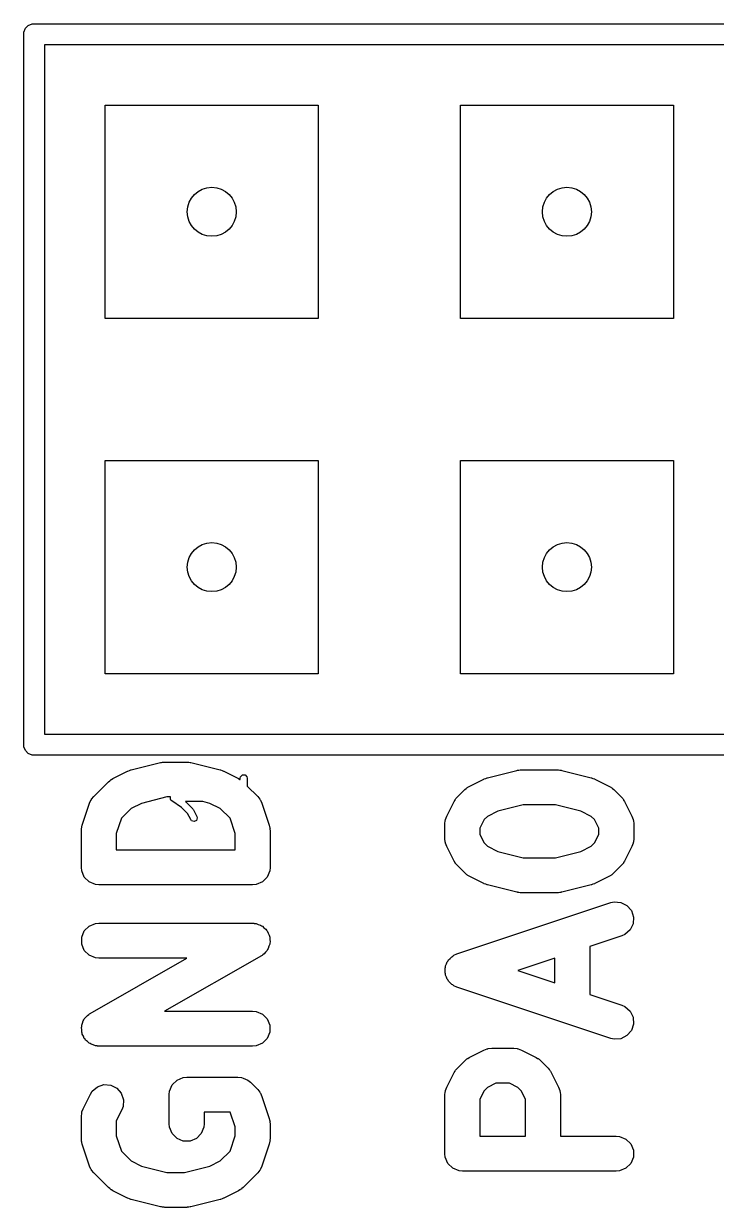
# Model space of a CAD drawing. Header units: inches. Extents: x -2.18 to 1.75, y 0.48 to 2.79.
# Drawn here: x -1.2937 to -1.0987, y 2.4562 to 2.7894 of the extents above; entities that cross this region are included whole.
import ezdxf

# ---------------------------------------------------------------- set-up
doc = ezdxf.new("R2010")
doc.units = ezdxf.units.IN
doc.header["$MEASUREMENT"] = 0
doc.layers.add('BLACK', color=250, linetype='CONTINUOUS')

msp = doc.modelspace()

# ---------------------------------------------------------------- linework, layer by layer
at = {"layer": 'BLACK', "linetype": 'CONTINUOUS'}
for p, q in [((-1.29324, 2.78806), (-1.29243, 2.78887)), ((-1.29243, 2.78887), (-1.29136, 2.78931)), ((-1.29136, 2.78931), (-1.29079, 2.78937)), ((-1.29079, 2.78937), (-0.59079, 2.78937)), ((-1.29374, 2.78642), (-1.29368, 2.78699)), ((-1.29374, 2.58642), (-1.29374, 2.78642)), ((-1.29368, 2.78699), (-1.29324, 2.78806)), ((-1.28783, 2.78346), (-1.28783, 2.58937)), ((-0.59374, 2.78346), (-1.28783, 2.78346)), ((-1.27079, 2.70642), (-1.27079, 2.76642)), ((-1.27079, 2.76642), (-1.21079, 2.76642)), ((-1.21079, 2.76642), (-1.21079, 2.70642)), ((-1.17079, 2.70642), (-1.17079, 2.76642)), ((-1.17079, 2.76642), (-1.11079, 2.76642)), ((-1.11079, 2.76642), (-1.11079, 2.70642)), ((-1.21079, 2.70642), (-1.27079, 2.70642)), ((-1.11079, 2.70642), (-1.17079, 2.70642)), ((-1.27079, 2.60642), (-1.27079, 2.66642)), ((-1.27079, 2.66642), (-1.21079, 2.66642)), ((-1.21079, 2.66642), (-1.21079, 2.60642)), ((-1.17079, 2.60642), (-1.17079, 2.66642)), ((-1.17079, 2.66642), (-1.11079, 2.66642)), ((-1.11079, 2.66642), (-1.11079, 2.60642)), ((-1.21079, 2.60642), (-1.27079, 2.60642)), ((-1.11079, 2.60642), (-1.17079, 2.60642)), ((-1.28783, 2.58937), (-0.59374, 2.58937)), ((-1.29368, 2.58584), (-1.29374, 2.58642)), ((-1.29324, 2.58478), (-1.29368, 2.58584)), ((-1.29243, 2.58396), (-1.29324, 2.58478)), ((-1.29136, 2.58352), (-1.29243, 2.58396)), ((-1.29079, 2.58346), (-1.29136, 2.58352)), ((-0.59079, 2.58346), (-1.29079, 2.58346)), ((-1.2686, 2.57692), (-1.26447, 2.57898)), ((-1.26447, 2.57898), (-1.2644, 2.57901)), ((-1.2644, 2.57901), (-1.26437, 2.57903)), ((-1.26437, 2.57903), (-1.26397, 2.57917)), ((-1.26397, 2.57917), (-1.26357, 2.57932)), ((-1.26357, 2.57932), (-1.26354, 2.57933)), ((-1.26354, 2.57933), (-1.26347, 2.57935)), ((-1.26347, 2.57935), (-1.25522, 2.58141)), ((-1.25522, 2.58141), (-1.25505, 2.58144)), ((-1.25505, 2.58144), (-1.25498, 2.58147)), ((-1.25498, 2.58147), (-1.25462, 2.5815)), ((-1.25462, 2.5815), (-1.25426, 2.58156)), ((-1.25426, 2.58156), (-1.25419, 2.58155)), ((-1.25419, 2.58155), (-1.25402, 2.58156)), ((-1.25402, 2.58156), (-1.24784, 2.58156)), ((-1.24784, 2.58156), (-1.24767, 2.58155)), ((-1.24767, 2.58155), (-1.2476, 2.58156)), ((-1.2476, 2.58156), (-1.24724, 2.5815)), ((-1.24724, 2.5815), (-1.24688, 2.58147)), ((-1.24688, 2.58147), (-1.24681, 2.58144)), ((-1.24681, 2.58144), (-1.24664, 2.58141)), ((-1.24664, 2.58141), (-1.23839, 2.57935)), ((-1.23839, 2.57935), (-1.23832, 2.57933)), ((-1.23832, 2.57933), (-1.23829, 2.57932)), ((-1.23829, 2.57932), (-1.23789, 2.57917)), ((-1.23789, 2.57917), (-1.23749, 2.57903)), ((-1.23749, 2.57903), (-1.23746, 2.57901)), ((-1.23746, 2.57901), (-1.23739, 2.57898)), ((-1.23739, 2.57898), (-1.23326, 2.57692)), ((-1.16317, 2.57715), (-1.15492, 2.57921)), ((-1.15492, 2.57921), (-1.15475, 2.57924)), ((-1.15475, 2.57924), (-1.15468, 2.57926)), ((-1.15468, 2.57926), (-1.15432, 2.5793)), ((-1.15432, 2.5793), (-1.15396, 2.57935)), ((-1.15396, 2.57935), (-1.15389, 2.57934)), ((-1.15389, 2.57934), (-1.15372, 2.57936)), ((-1.15372, 2.57936), (-1.14341, 2.57936)), ((-1.14341, 2.57936), (-1.14324, 2.57934)), ((-1.14324, 2.57934), (-1.14317, 2.57935)), ((-1.14317, 2.57935), (-1.14281, 2.5793)), ((-1.14281, 2.5793), (-1.14245, 2.57926)), ((-1.14245, 2.57926), (-1.14239, 2.57924)), ((-1.14239, 2.57924), (-1.14222, 2.57921)), ((-1.14222, 2.57921), (-1.13397, 2.57715)), ((-1.274, 2.57187), (-1.26988, 2.576)), ((-1.26988, 2.576), (-1.2695, 2.57631)), ((-1.2695, 2.57631), (-1.26941, 2.5764)), ((-1.26941, 2.5764), (-1.26927, 2.5765)), ((-1.26927, 2.5765), (-1.26913, 2.57661)), ((-1.26913, 2.57661), (-1.26901, 2.57666)), ((-1.26901, 2.57666), (-1.2686, 2.57692)), ((-1.23326, 2.57692), (-1.23285, 2.57666)), ((-1.23285, 2.57666), (-1.23277, 2.57662)), ((-1.23277, 2.57704), (-1.23269, 2.57742)), ((-1.23277, 2.57662), (-1.23277, 2.57704)), ((-1.23269, 2.57742), (-1.23216, 2.57795)), ((-1.23216, 2.57795), (-1.23141, 2.57795)), ((-1.23141, 2.57795), (-1.23087, 2.57742)), ((-1.23087, 2.57742), (-1.2308, 2.57704)), ((-1.2308, 2.57704), (-1.2308, 2.57481)), ((-1.1683, 2.57471), (-1.16417, 2.57678)), ((-1.16417, 2.57678), (-1.1641, 2.5768)), ((-1.1641, 2.5768), (-1.16407, 2.57683)), ((-1.16407, 2.57683), (-1.16367, 2.57697)), ((-1.16367, 2.57697), (-1.16327, 2.57712)), ((-1.16327, 2.57712), (-1.16324, 2.57712)), ((-1.16324, 2.57712), (-1.16317, 2.57715)), ((-1.13397, 2.57715), (-1.1339, 2.57712)), ((-1.1339, 2.57712), (-1.13386, 2.57712)), ((-1.13386, 2.57712), (-1.13346, 2.57697)), ((-1.13346, 2.57697), (-1.13306, 2.57683)), ((-1.13306, 2.57683), (-1.13303, 2.5768)), ((-1.13303, 2.5768), (-1.13296, 2.57678)), ((-1.13296, 2.57678), (-1.12884, 2.57471)), ((-1.27461, 2.57113), (-1.274, 2.57187)), ((-1.2308, 2.57481), (-1.22786, 2.57187)), ((-1.22786, 2.57187), (-1.22725, 2.57113)), ((-1.17164, 2.57173), (-1.16958, 2.57379)), ((-1.16958, 2.57379), (-1.1692, 2.5741)), ((-1.1692, 2.5741), (-1.16911, 2.5742)), ((-1.16911, 2.5742), (-1.16897, 2.57429)), ((-1.16897, 2.57429), (-1.16883, 2.5744)), ((-1.16883, 2.5744), (-1.16871, 2.57445)), ((-1.16871, 2.57445), (-1.1683, 2.57471)), ((-1.12884, 2.57471), (-1.12842, 2.57445)), ((-1.12842, 2.57445), (-1.1283, 2.5744)), ((-1.1283, 2.5744), (-1.12817, 2.57429)), ((-1.12817, 2.57429), (-1.12802, 2.5742)), ((-1.12802, 2.5742), (-1.12794, 2.5741)), ((-1.12794, 2.5741), (-1.12756, 2.57379)), ((-1.12756, 2.57379), (-1.1255, 2.57173)), ((-1.27725, 2.56376), (-1.27519, 2.56995)), ((-1.27519, 2.56995), (-1.2748, 2.57083)), ((-1.2748, 2.57083), (-1.27468, 2.57096)), ((-1.27468, 2.57096), (-1.27461, 2.57113)), ((-1.26055, 2.56993), (-1.26348, 2.56847)), ((-1.25342, 2.57172), (-1.26055, 2.56993)), ((-1.25238, 2.57172), (-1.25342, 2.57172)), ((-1.25243, 2.57161), (-1.25238, 2.57169)), ((-1.25238, 2.57133), (-1.25243, 2.57161)), ((-1.25238, 2.57169), (-1.25238, 2.57172)), ((-1.25238, 2.57104), (-1.25238, 2.57133)), ((-1.25231, 2.57097), (-1.25238, 2.57104)), ((-1.25229, 2.57087), (-1.25231, 2.57097)), ((-1.25201, 2.5706), (-1.25229, 2.57087)), ((-1.24928, 2.56878), (-1.25201, 2.5706)), ((-1.24759, 2.56708), (-1.24928, 2.56878)), ((-1.2433, 2.57043), (-1.24822, 2.57043)), ((-1.24822, 2.57043), (-1.24811, 2.57036)), ((-1.24811, 2.57036), (-1.24804, 2.57029)), ((-1.24804, 2.57029), (-1.24796, 2.57024)), ((-1.24796, 2.57024), (-1.24609, 2.56836)), ((-1.24131, 2.56993), (-1.2433, 2.57043)), ((-1.23838, 2.56847), (-1.24131, 2.56993)), ((-1.22725, 2.57113), (-1.22718, 2.57096)), ((-1.22718, 2.57096), (-1.22706, 2.57083)), ((-1.22706, 2.57083), (-1.22667, 2.56995)), ((-1.22667, 2.56995), (-1.22461, 2.56376)), ((-1.17462, 2.56633), (-1.17256, 2.57045)), ((-1.17256, 2.57045), (-1.1723, 2.57087)), ((-1.1723, 2.57087), (-1.17225, 2.57098)), ((-1.17225, 2.57098), (-1.17214, 2.57112)), ((-1.17214, 2.57112), (-1.17205, 2.57127)), ((-1.17205, 2.57127), (-1.17195, 2.57135)), ((-1.17195, 2.57135), (-1.17164, 2.57173)), ((-1.15312, 2.56952), (-1.16025, 2.56773)), ((-1.14402, 2.56952), (-1.15312, 2.56952)), ((-1.13688, 2.56773), (-1.14402, 2.56952)), ((-1.1255, 2.57173), (-1.12519, 2.57135)), ((-1.12519, 2.57135), (-1.12509, 2.57127)), ((-1.12509, 2.57127), (-1.125, 2.57112)), ((-1.125, 2.57112), (-1.12488, 2.57098)), ((-1.12488, 2.57098), (-1.12483, 2.57087)), ((-1.12483, 2.57087), (-1.12457, 2.57045)), ((-1.12457, 2.57045), (-1.12251, 2.56633)), ((-1.26622, 2.56573), (-1.26766, 2.56141)), ((-1.26348, 2.56847), (-1.26622, 2.56573)), ((-1.24672, 2.56535), (-1.24759, 2.56708)), ((-1.24649, 2.56505), (-1.24672, 2.56535)), ((-1.24609, 2.56836), (-1.246, 2.56823)), ((-1.246, 2.56823), (-1.2459, 2.56811)), ((-1.2459, 2.56811), (-1.24496, 2.56623)), ((-1.24486, 2.56586), (-1.2451, 2.56515)), ((-1.24496, 2.56623), (-1.24486, 2.56586)), ((-1.23564, 2.56573), (-1.23838, 2.56847)), ((-1.2342, 2.56141), (-1.23564, 2.56573)), ((-1.17505, 2.56509), (-1.17498, 2.56525)), ((-1.17498, 2.56525), (-1.17497, 2.56543)), ((-1.17497, 2.56543), (-1.17462, 2.56633)), ((-1.16411, 2.56534), (-1.1653, 2.56296)), ((-1.16318, 2.56627), (-1.16411, 2.56534)), ((-1.16025, 2.56773), (-1.16318, 2.56627)), ((-1.13395, 2.56627), (-1.13688, 2.56773)), ((-1.13302, 2.56534), (-1.13395, 2.56627)), ((-1.13184, 2.56296), (-1.13302, 2.56534)), ((-1.12251, 2.56633), (-1.12217, 2.56543)), ((-1.12217, 2.56543), (-1.12216, 2.56525)), ((-1.12216, 2.56525), (-1.12209, 2.56509)), ((-1.2775, 2.5622), (-1.27746, 2.56269)), ((-1.2775, 2.55189), (-1.2775, 2.5622)), ((-1.27747, 2.56282), (-1.27743, 2.56299)), ((-1.27746, 2.56269), (-1.27747, 2.56282)), ((-1.27743, 2.56299), (-1.27741, 2.56316)), ((-1.27741, 2.56316), (-1.27736, 2.56329)), ((-1.27736, 2.56329), (-1.27725, 2.56376)), ((-1.24577, 2.56481), (-1.24649, 2.56505)), ((-1.2451, 2.56515), (-1.24577, 2.56481)), ((-1.22461, 2.56376), (-1.2245, 2.56328)), ((-1.2245, 2.56328), (-1.22445, 2.56316)), ((-1.22445, 2.56316), (-1.22443, 2.56299)), ((-1.22443, 2.56299), (-1.22439, 2.56282)), ((-1.22439, 2.56282), (-1.2244, 2.56269)), ((-1.2244, 2.56269), (-1.22436, 2.5622)), ((-1.22436, 2.5622), (-1.22436, 2.55189)), ((-1.17514, 2.56413), (-1.17505, 2.56509)), ((-1.17514, 2.56), (-1.17514, 2.56413)), ((-1.1653, 2.56296), (-1.1653, 2.56116)), ((-1.13184, 2.56116), (-1.13184, 2.56296)), ((-1.12209, 2.56509), (-1.12199, 2.56413)), ((-1.12199, 2.56413), (-1.12199, 2.56)), ((-1.26766, 2.56141), (-1.26766, 2.55681)), ((-1.2342, 2.55681), (-1.2342, 2.56141)), ((-1.17505, 2.55904), (-1.17514, 2.56)), ((-1.17498, 2.55888), (-1.17505, 2.55904)), ((-1.17497, 2.5587), (-1.17498, 2.55888)), ((-1.17462, 2.5578), (-1.17497, 2.5587)), ((-1.1653, 2.56116), (-1.16411, 2.55879)), ((-1.16411, 2.55879), (-1.16318, 2.55786)), ((-1.13395, 2.55786), (-1.13302, 2.55879)), ((-1.13302, 2.55879), (-1.13184, 2.56116)), ((-1.12217, 2.5587), (-1.12251, 2.5578)), ((-1.12216, 2.55888), (-1.12217, 2.5587)), ((-1.12209, 2.55904), (-1.12216, 2.55888)), ((-1.12199, 2.56), (-1.12209, 2.55904)), ((-1.26766, 2.55681), (-1.2342, 2.55681)), ((-1.17256, 2.55368), (-1.17462, 2.5578)), ((-1.16318, 2.55786), (-1.16025, 2.5564)), ((-1.16025, 2.5564), (-1.15312, 2.55461)), ((-1.14402, 2.55461), (-1.13688, 2.5564)), ((-1.13688, 2.5564), (-1.13395, 2.55786)), ((-1.12251, 2.5578), (-1.12457, 2.55368)), ((-1.27741, 2.55093), (-1.2775, 2.55189)), ((-1.22436, 2.55189), (-1.22445, 2.55093)), ((-1.1723, 2.55326), (-1.17256, 2.55368)), ((-1.17225, 2.55314), (-1.1723, 2.55326)), ((-1.17214, 2.55301), (-1.17225, 2.55314)), ((-1.17205, 2.55286), (-1.17214, 2.55301)), ((-1.17195, 2.55277), (-1.17205, 2.55286)), ((-1.17164, 2.5524), (-1.17195, 2.55277)), ((-1.16958, 2.55034), (-1.17164, 2.5524)), ((-1.15312, 2.55461), (-1.14402, 2.55461)), ((-1.1255, 2.5524), (-1.12756, 2.55034)), ((-1.12519, 2.55277), (-1.1255, 2.5524)), ((-1.12509, 2.55286), (-1.12519, 2.55277)), ((-1.125, 2.55301), (-1.12509, 2.55286)), ((-1.12488, 2.55314), (-1.125, 2.55301)), ((-1.12483, 2.55326), (-1.12488, 2.55314)), ((-1.12457, 2.55368), (-1.12483, 2.55326)), ((-1.27668, 2.54916), (-1.27741, 2.55093)), ((-1.27532, 2.5478), (-1.27668, 2.54916)), ((-1.22518, 2.54916), (-1.22654, 2.5478)), ((-1.22445, 2.55093), (-1.22518, 2.54916)), ((-1.1692, 2.55003), (-1.16958, 2.55034)), ((-1.16911, 2.54993), (-1.1692, 2.55003)), ((-1.16897, 2.54983), (-1.16911, 2.54993)), ((-1.16883, 2.54972), (-1.16897, 2.54983)), ((-1.16871, 2.54967), (-1.16883, 2.54972)), ((-1.1683, 2.54941), (-1.16871, 2.54967)), ((-1.16417, 2.54735), (-1.1683, 2.54941)), ((-1.12884, 2.54941), (-1.13296, 2.54735)), ((-1.12842, 2.54967), (-1.12884, 2.54941)), ((-1.1283, 2.54972), (-1.12842, 2.54967)), ((-1.12817, 2.54983), (-1.1283, 2.54972)), ((-1.12802, 2.54993), (-1.12817, 2.54983)), ((-1.12794, 2.55003), (-1.12802, 2.54993)), ((-1.12756, 2.55034), (-1.12794, 2.55003)), ((-1.27354, 2.54707), (-1.27532, 2.5478)), ((-1.27258, 2.54697), (-1.27354, 2.54707)), ((-1.22928, 2.54697), (-1.27258, 2.54697)), ((-1.22832, 2.54707), (-1.22928, 2.54697)), ((-1.22654, 2.5478), (-1.22832, 2.54707)), ((-1.1641, 2.54732), (-1.16417, 2.54735)), ((-1.16407, 2.5473), (-1.1641, 2.54732)), ((-1.16367, 2.54716), (-1.16407, 2.5473)), ((-1.16327, 2.54701), (-1.16367, 2.54716)), ((-1.16324, 2.547), (-1.16327, 2.54701)), ((-1.16317, 2.54698), (-1.16324, 2.547)), ((-1.15492, 2.54492), (-1.16317, 2.54698)), ((-1.13397, 2.54698), (-1.14222, 2.54492)), ((-1.1339, 2.547), (-1.13397, 2.54698)), ((-1.13386, 2.54701), (-1.1339, 2.547)), ((-1.13346, 2.54716), (-1.13386, 2.54701)), ((-1.13306, 2.5473), (-1.13346, 2.54716)), ((-1.13303, 2.54732), (-1.13306, 2.5473)), ((-1.13296, 2.54735), (-1.13303, 2.54732)), ((-1.17178, 2.52755), (-1.12847, 2.54199)), ((-1.15475, 2.54489), (-1.15492, 2.54492)), ((-1.15468, 2.54486), (-1.15475, 2.54489)), ((-1.15432, 2.54483), (-1.15468, 2.54486)), ((-1.15396, 2.54478), (-1.15432, 2.54483)), ((-1.15389, 2.54479), (-1.15396, 2.54478)), ((-1.15372, 2.54477), (-1.15389, 2.54479)), ((-1.14341, 2.54477), (-1.15372, 2.54477)), ((-1.14324, 2.54479), (-1.14341, 2.54477)), ((-1.14317, 2.54478), (-1.14324, 2.54479)), ((-1.14281, 2.54483), (-1.14317, 2.54478)), ((-1.14245, 2.54486), (-1.14281, 2.54483)), ((-1.14239, 2.54489), (-1.14245, 2.54486)), ((-1.14222, 2.54492), (-1.14239, 2.54489)), ((-1.12847, 2.54199), (-1.12753, 2.5422)), ((-1.12753, 2.5422), (-1.12561, 2.54206)), ((-1.12561, 2.54206), (-1.1239, 2.54121)), ((-1.1239, 2.54121), (-1.12264, 2.53975)), ((-1.12264, 2.53975), (-1.12203, 2.53793)), ((-1.27668, 2.53401), (-1.27532, 2.53536)), ((-1.27532, 2.53536), (-1.27354, 2.5361)), ((-1.27354, 2.5361), (-1.27258, 2.53619)), ((-1.27258, 2.53619), (-1.22928, 2.53619)), ((-1.22928, 2.53619), (-1.22903, 2.53617)), ((-1.22903, 2.53617), (-1.22893, 2.53618)), ((-1.22893, 2.53618), (-1.22881, 2.53615)), ((-1.22881, 2.53615), (-1.22832, 2.5361)), ((-1.22832, 2.5361), (-1.22771, 2.53585)), ((-1.22771, 2.53585), (-1.22708, 2.53568)), ((-1.22708, 2.53568), (-1.22683, 2.53548)), ((-1.22683, 2.53548), (-1.22654, 2.53536)), ((-1.22654, 2.53536), (-1.22608, 2.5349)), ((-1.12217, 2.53602), (-1.12303, 2.5343)), ((-1.12203, 2.53793), (-1.12217, 2.53602)), ((-1.27741, 2.53223), (-1.27668, 2.53401)), ((-1.27741, 2.53031), (-1.27741, 2.53223)), ((-1.22608, 2.5349), (-1.22556, 2.5345)), ((-1.22556, 2.5345), (-1.22541, 2.53423)), ((-1.22541, 2.53423), (-1.22518, 2.53401)), ((-1.22518, 2.53401), (-1.22493, 2.5334)), ((-1.22493, 2.5334), (-1.22461, 2.53283)), ((-1.22461, 2.53283), (-1.22457, 2.53252)), ((-1.22457, 2.53252), (-1.22445, 2.53223)), ((-1.22445, 2.53223), (-1.22445, 2.53158)), ((-1.12536, 2.53265), (-1.13437, 2.52965)), ((-1.12448, 2.53304), (-1.12536, 2.53265)), ((-1.12303, 2.5343), (-1.12448, 2.53304)), ((-1.27668, 2.52854), (-1.27741, 2.53031)), ((-1.27532, 2.52718), (-1.27668, 2.52854)), ((-1.22518, 2.52854), (-1.22565, 2.52807)), ((-1.22506, 2.52883), (-1.22518, 2.52854)), ((-1.22487, 2.52907), (-1.22506, 2.52883)), ((-1.2247, 2.52971), (-1.22487, 2.52907)), ((-1.22445, 2.53031), (-1.2247, 2.52971)), ((-1.22445, 2.53158), (-1.22437, 2.53093)), ((-1.22437, 2.53093), (-1.22445, 2.53062)), ((-1.22445, 2.53062), (-1.22445, 2.53031)), ((-1.13437, 2.52965), (-1.13437, 2.51612)), ((-1.27354, 2.52644), (-1.27532, 2.52718)), ((-1.27503, 2.5108), (-1.24781, 2.52635)), ((-1.27258, 2.52635), (-1.27354, 2.52644)), ((-1.24781, 2.52635), (-1.27258, 2.52635)), ((-1.22683, 2.527), (-1.25405, 2.51145)), ((-1.22663, 2.52714), (-1.22683, 2.527)), ((-1.22654, 2.52718), (-1.22663, 2.52714)), ((-1.22645, 2.52727), (-1.22654, 2.52718)), ((-1.22605, 2.52756), (-1.22645, 2.52727)), ((-1.22565, 2.52807), (-1.22605, 2.52756)), ((-1.17469, 2.52473), (-1.1745, 2.52532)), ((-1.1745, 2.52532), (-1.17427, 2.52558)), ((-1.17427, 2.52558), (-1.17411, 2.5259)), ((-1.17411, 2.5259), (-1.17364, 2.5263)), ((-1.17364, 2.5263), (-1.17324, 2.52677)), ((-1.17324, 2.52677), (-1.17292, 2.52693)), ((-1.17292, 2.52693), (-1.17266, 2.52716)), ((-1.17266, 2.52716), (-1.17178, 2.52755)), ((-1.14421, 2.52636), (-1.15466, 2.52288)), ((-1.14421, 2.5194), (-1.14421, 2.52636)), ((-1.1751, 2.5235), (-1.17499, 2.52383)), ((-1.17506, 2.52288), (-1.1751, 2.5235)), ((-1.1751, 2.52227), (-1.17506, 2.52288)), ((-1.17499, 2.52193), (-1.1751, 2.52227)), ((-1.17499, 2.52383), (-1.17497, 2.52418)), ((-1.17497, 2.52158), (-1.17499, 2.52193)), ((-1.17497, 2.52418), (-1.17469, 2.52473)), ((-1.15466, 2.52288), (-1.14421, 2.5194)), ((-1.17469, 2.52103), (-1.17497, 2.52158)), ((-1.1745, 2.52044), (-1.17469, 2.52103)), ((-1.17427, 2.52018), (-1.1745, 2.52044)), ((-1.17411, 2.51986), (-1.17427, 2.52018)), ((-1.17364, 2.51946), (-1.17411, 2.51986)), ((-1.17324, 2.51899), (-1.17364, 2.51946)), ((-1.17292, 2.51884), (-1.17324, 2.51899)), ((-1.17266, 2.51861), (-1.17292, 2.51884)), ((-1.17178, 2.51821), (-1.17266, 2.51861)), ((-1.12847, 2.50378), (-1.17178, 2.51821)), ((-1.13437, 2.51612), (-1.12536, 2.51311)), ((-1.12536, 2.51311), (-1.12448, 2.51272)), ((-1.12448, 2.51272), (-1.12303, 2.51146)), ((-1.27716, 2.50809), (-1.27699, 2.50872)), ((-1.27699, 2.50872), (-1.2768, 2.50897)), ((-1.2768, 2.50897), (-1.27668, 2.50926)), ((-1.27668, 2.50926), (-1.27621, 2.50972)), ((-1.27621, 2.50972), (-1.27581, 2.51024)), ((-1.27581, 2.51024), (-1.27541, 2.51052)), ((-1.27541, 2.51052), (-1.27532, 2.51062)), ((-1.27532, 2.51062), (-1.27523, 2.51065)), ((-1.27523, 2.51065), (-1.27503, 2.5108)), ((-1.25405, 2.51145), (-1.22928, 2.51145)), ((-1.22928, 2.51145), (-1.22832, 2.51135)), ((-1.22832, 2.51135), (-1.22654, 2.51062)), ((-1.22654, 2.51062), (-1.22518, 2.50926)), ((-1.22518, 2.50926), (-1.22445, 2.50748)), ((-1.12303, 2.51146), (-1.12217, 2.50975)), ((-1.12217, 2.50975), (-1.12203, 2.50783)), ((-1.27749, 2.50687), (-1.27741, 2.50717)), ((-1.27741, 2.50622), (-1.27749, 2.50687)), ((-1.27741, 2.50748), (-1.27716, 2.50809)), ((-1.27741, 2.50717), (-1.27741, 2.50748)), ((-1.27741, 2.50556), (-1.27741, 2.50622)), ((-1.27729, 2.50527), (-1.27741, 2.50556)), ((-1.27725, 2.50496), (-1.27729, 2.50527)), ((-1.22445, 2.50556), (-1.22518, 2.50379)), ((-1.22445, 2.50748), (-1.22445, 2.50556)), ((-1.12264, 2.50601), (-1.1239, 2.50456)), ((-1.12203, 2.50783), (-1.12264, 2.50601)), ((-1.27693, 2.50439), (-1.27725, 2.50496)), ((-1.27668, 2.50379), (-1.27693, 2.50439)), ((-1.27645, 2.50357), (-1.27668, 2.50379)), ((-1.2763, 2.5033), (-1.27645, 2.50357)), ((-1.27578, 2.5029), (-1.2763, 2.5033)), ((-1.27532, 2.50243), (-1.27578, 2.5029)), ((-1.27503, 2.50231), (-1.27532, 2.50243)), ((-1.27478, 2.50212), (-1.27503, 2.50231)), ((-1.27415, 2.50195), (-1.27478, 2.50212)), ((-1.27354, 2.5017), (-1.27415, 2.50195)), ((-1.22654, 2.50243), (-1.22832, 2.5017)), ((-1.22518, 2.50379), (-1.22654, 2.50243)), ((-1.12753, 2.50356), (-1.12847, 2.50378)), ((-1.12561, 2.5037), (-1.12753, 2.50356)), ((-1.1239, 2.50456), (-1.12561, 2.5037)), ((-1.27305, 2.50165), (-1.27354, 2.5017)), ((-1.27293, 2.50161), (-1.27305, 2.50165)), ((-1.27283, 2.50163), (-1.27293, 2.50161)), ((-1.27258, 2.5016), (-1.27283, 2.50163)), ((-1.22928, 2.5016), (-1.27258, 2.5016)), ((-1.22832, 2.5017), (-1.22928, 2.5016)), ((-1.1683, 2.49841), (-1.16417, 2.50047)), ((-1.16417, 2.50047), (-1.16327, 2.50082)), ((-1.16327, 2.50082), (-1.1631, 2.50083)), ((-1.1631, 2.50083), (-1.16293, 2.5009)), ((-1.16293, 2.5009), (-1.16197, 2.50099)), ((-1.16197, 2.50099), (-1.15579, 2.50099)), ((-1.15579, 2.50099), (-1.15483, 2.5009)), ((-1.15483, 2.5009), (-1.15466, 2.50083)), ((-1.15466, 2.50083), (-1.15449, 2.50082)), ((-1.15449, 2.50082), (-1.15358, 2.50047)), ((-1.15358, 2.50047), (-1.14946, 2.49841)), ((-1.17195, 2.49505), (-1.17164, 2.49543)), ((-1.17164, 2.49543), (-1.16958, 2.49749)), ((-1.16958, 2.49749), (-1.1692, 2.4978)), ((-1.1692, 2.4978), (-1.16911, 2.4979)), ((-1.16911, 2.4979), (-1.16897, 2.49799)), ((-1.16897, 2.49799), (-1.16883, 2.4981)), ((-1.16883, 2.4981), (-1.16871, 2.49815)), ((-1.16871, 2.49815), (-1.1683, 2.49841)), ((-1.14946, 2.49841), (-1.14905, 2.49815)), ((-1.14905, 2.49815), (-1.14893, 2.4981)), ((-1.14893, 2.4981), (-1.14879, 2.49799)), ((-1.14879, 2.49799), (-1.14864, 2.4979)), ((-1.14864, 2.4979), (-1.14856, 2.4978)), ((-1.14856, 2.4978), (-1.14818, 2.49749)), ((-1.14818, 2.49749), (-1.14612, 2.49543)), ((-1.14612, 2.49543), (-1.14581, 2.49505)), ((-1.25193, 2.4907), (-1.25057, 2.49206)), ((-1.25057, 2.49206), (-1.2488, 2.49279)), ((-1.2488, 2.49279), (-1.24784, 2.49289)), ((-1.24784, 2.49289), (-1.2334, 2.49289)), ((-1.2334, 2.49289), (-1.23244, 2.49279)), ((-1.23244, 2.49279), (-1.23244, 2.49279)), ((-1.23244, 2.49279), (-1.23192, 2.49258)), ((-1.23192, 2.49258), (-1.23067, 2.49206)), ((-1.23067, 2.49206), (-1.23067, 2.49206)), ((-1.23067, 2.49206), (-1.22992, 2.49144)), ((-1.17462, 2.49002), (-1.17256, 2.49415)), ((-1.17256, 2.49415), (-1.1723, 2.49456)), ((-1.1723, 2.49456), (-1.17225, 2.49468)), ((-1.17225, 2.49468), (-1.17214, 2.49482)), ((-1.17214, 2.49482), (-1.17205, 2.49497)), ((-1.17205, 2.49497), (-1.17195, 2.49505)), ((-1.14581, 2.49505), (-1.14571, 2.49497)), ((-1.14571, 2.49497), (-1.14562, 2.49482)), ((-1.14562, 2.49482), (-1.14551, 2.49468)), ((-1.14551, 2.49468), (-1.14546, 2.49456)), ((-1.14546, 2.49456), (-1.1452, 2.49415)), ((-1.1452, 2.49415), (-1.14313, 2.49002)), ((-1.27492, 2.4881), (-1.27441, 2.48892)), ((-1.27441, 2.48892), (-1.27296, 2.49018)), ((-1.27296, 2.49018), (-1.27114, 2.49078)), ((-1.27114, 2.49078), (-1.26922, 2.49065)), ((-1.26922, 2.49065), (-1.2675, 2.48979)), ((-1.2675, 2.48979), (-1.26625, 2.48834)), ((-1.25276, 2.48796), (-1.25266, 2.48892)), ((-1.25266, 2.48892), (-1.25193, 2.4907)), ((-1.22992, 2.49144), (-1.22786, 2.48938)), ((-1.22786, 2.48938), (-1.22725, 2.48864)), ((-1.22725, 2.48864), (-1.22718, 2.48847)), ((-1.17514, 2.48782), (-1.17505, 2.48878)), ((-1.17505, 2.48878), (-1.17498, 2.48895)), ((-1.17498, 2.48895), (-1.17497, 2.48912)), ((-1.17497, 2.48912), (-1.17462, 2.49002)), ((-1.16411, 2.48903), (-1.1653, 2.48666)), ((-1.16318, 2.48997), (-1.16411, 2.48903)), ((-1.16081, 2.49115), (-1.16318, 2.48997)), ((-1.15695, 2.49115), (-1.16081, 2.49115)), ((-1.15458, 2.48997), (-1.15695, 2.49115)), ((-1.15364, 2.48903), (-1.15458, 2.48997)), ((-1.15246, 2.48666), (-1.15364, 2.48903)), ((-1.14313, 2.49002), (-1.14279, 2.48912)), ((-1.14279, 2.48912), (-1.14278, 2.48895)), ((-1.14278, 2.48895), (-1.14271, 2.48878)), ((-1.14271, 2.48878), (-1.14262, 2.48782)), ((-1.27699, 2.48398), (-1.27492, 2.4881)), ((-1.26625, 2.48834), (-1.26564, 2.48652)), ((-1.26564, 2.48652), (-1.26577, 2.4846)), ((-1.25276, 2.47972), (-1.25276, 2.48796)), ((-1.22718, 2.48847), (-1.22706, 2.48834)), ((-1.22706, 2.48834), (-1.22667, 2.48746)), ((-1.22667, 2.48746), (-1.22461, 2.48127)), ((-1.17514, 2.47133), (-1.17514, 2.48782)), ((-1.1653, 2.48666), (-1.1653, 2.47625)), ((-1.15246, 2.47625), (-1.15246, 2.48666)), ((-1.14262, 2.48782), (-1.14262, 2.47625)), ((-1.2775, 2.48178), (-1.27741, 2.48274)), ((-1.27741, 2.48274), (-1.27734, 2.4829)), ((-1.27734, 2.4829), (-1.27733, 2.48308)), ((-1.27733, 2.48308), (-1.27699, 2.48398)), ((-1.26612, 2.4837), (-1.26766, 2.48062)), ((-1.26577, 2.4846), (-1.26612, 2.4837)), ((-1.23557, 2.48304), (-1.24292, 2.48304)), ((-1.24292, 2.48304), (-1.24292, 2.47972)), ((-1.2342, 2.47892), (-1.23557, 2.48304)), ((-1.2775, 2.47559), (-1.2775, 2.48178)), ((-1.26766, 2.48062), (-1.26766, 2.47639)), ((-1.25266, 2.47876), (-1.25276, 2.47972)), ((-1.25193, 2.47698), (-1.25266, 2.47876)), ((-1.24301, 2.47876), (-1.24374, 2.47698)), ((-1.24292, 2.47972), (-1.24301, 2.47876)), ((-1.2342, 2.47639), (-1.2342, 2.47892)), ((-1.22461, 2.48127), (-1.2245, 2.4808)), ((-1.2245, 2.4808), (-1.22445, 2.48068)), ((-1.22445, 2.48068), (-1.22443, 2.4805)), ((-1.22443, 2.4805), (-1.22439, 2.48033)), ((-1.22439, 2.48033), (-1.2244, 2.4802)), ((-1.2244, 2.4802), (-1.22436, 2.47972)), ((-1.22436, 2.47972), (-1.22436, 2.47559)), ((-1.27746, 2.4751), (-1.2775, 2.47559)), ((-1.26766, 2.47639), (-1.26622, 2.47206)), ((-1.25057, 2.47562), (-1.25193, 2.47698)), ((-1.2488, 2.47489), (-1.25057, 2.47562)), ((-1.2451, 2.47562), (-1.24688, 2.47489)), ((-1.24374, 2.47698), (-1.2451, 2.47562)), ((-1.23564, 2.47206), (-1.2342, 2.47639)), ((-1.22436, 2.47559), (-1.2244, 2.4751)), ((-1.1653, 2.47625), (-1.15246, 2.47625)), ((-1.14262, 2.47625), (-1.12691, 2.47625)), ((-1.12691, 2.47625), (-1.12595, 2.47615)), ((-1.12595, 2.47615), (-1.12418, 2.47542)), ((-1.12418, 2.47542), (-1.12282, 2.47406)), ((-1.27747, 2.47498), (-1.27746, 2.4751)), ((-1.27743, 2.4748), (-1.27747, 2.47498)), ((-1.27741, 2.47463), (-1.27743, 2.4748)), ((-1.27736, 2.47451), (-1.27741, 2.47463)), ((-1.27725, 2.47403), (-1.27736, 2.47451)), ((-1.27519, 2.46785), (-1.27725, 2.47403)), ((-1.26622, 2.47206), (-1.26348, 2.46932)), ((-1.24688, 2.47489), (-1.2488, 2.47489)), ((-1.23838, 2.46932), (-1.23564, 2.47206)), ((-1.22461, 2.47403), (-1.22667, 2.46785)), ((-1.2245, 2.47451), (-1.22461, 2.47403)), ((-1.22445, 2.47463), (-1.2245, 2.47451)), ((-1.22443, 2.4748), (-1.22445, 2.47463)), ((-1.22439, 2.47498), (-1.22443, 2.4748)), ((-1.2244, 2.4751), (-1.22439, 2.47498)), ((-1.12282, 2.47406), (-1.12209, 2.47229)), ((-1.12209, 2.47229), (-1.12209, 2.47037)), ((-1.26348, 2.46932), (-1.26055, 2.46786)), ((-1.24131, 2.46786), (-1.23838, 2.46932)), ((-1.17505, 2.47037), (-1.17514, 2.47133)), ((-1.17431, 2.46859), (-1.17505, 2.47037)), ((-1.17296, 2.46723), (-1.17431, 2.46859)), ((-1.12282, 2.46859), (-1.12418, 2.46723)), ((-1.12209, 2.47037), (-1.12282, 2.46859)), ((-1.2748, 2.46697), (-1.27519, 2.46785)), ((-1.27468, 2.46683), (-1.2748, 2.46697)), ((-1.27461, 2.46667), (-1.27468, 2.46683)), ((-1.274, 2.46592), (-1.27461, 2.46667)), ((-1.26988, 2.4618), (-1.274, 2.46592)), ((-1.26055, 2.46786), (-1.25342, 2.46608)), ((-1.25342, 2.46608), (-1.24844, 2.46608)), ((-1.24844, 2.46608), (-1.24131, 2.46786)), ((-1.22786, 2.46592), (-1.23198, 2.4618)), ((-1.22725, 2.46667), (-1.22786, 2.46592)), ((-1.22718, 2.46683), (-1.22725, 2.46667)), ((-1.22706, 2.46697), (-1.22718, 2.46683)), ((-1.22667, 2.46785), (-1.22706, 2.46697)), ((-1.17118, 2.4665), (-1.17296, 2.46723)), ((-1.17022, 2.4664), (-1.17118, 2.4665)), ((-1.12691, 2.4664), (-1.17022, 2.4664)), ((-1.12595, 2.4665), (-1.12691, 2.4664)), ((-1.12418, 2.46723), (-1.12595, 2.4665)), ((-1.2695, 2.46149), (-1.26988, 2.4618)), ((-1.26941, 2.46139), (-1.2695, 2.46149)), ((-1.26927, 2.4613), (-1.26941, 2.46139)), ((-1.26913, 2.46119), (-1.26927, 2.4613)), ((-1.26901, 2.46114), (-1.26913, 2.46119)), ((-1.2686, 2.46088), (-1.26901, 2.46114)), ((-1.26447, 2.45882), (-1.2686, 2.46088)), ((-1.2644, 2.45879), (-1.26447, 2.45882)), ((-1.26437, 2.45877), (-1.2644, 2.45879)), ((-1.26397, 2.45862), (-1.26437, 2.45877)), ((-1.26357, 2.45847), (-1.26397, 2.45862)), ((-1.23789, 2.45862), (-1.23829, 2.45847)), ((-1.23749, 2.45877), (-1.23789, 2.45862)), ((-1.23746, 2.45879), (-1.23749, 2.45877)), ((-1.23739, 2.45882), (-1.23746, 2.45879)), ((-1.23326, 2.46088), (-1.23739, 2.45882)), ((-1.23285, 2.46114), (-1.23326, 2.46088)), ((-1.23273, 2.46119), (-1.23285, 2.46114)), ((-1.23259, 2.4613), (-1.23273, 2.46119)), ((-1.23245, 2.46139), (-1.23259, 2.4613)), ((-1.23236, 2.46149), (-1.23245, 2.46139)), ((-1.23198, 2.4618), (-1.23236, 2.46149)), ((-1.26354, 2.45847), (-1.26357, 2.45847)), ((-1.26347, 2.45844), (-1.26354, 2.45847)), ((-1.25522, 2.45638), (-1.26347, 2.45844)), ((-1.25505, 2.45636), (-1.25522, 2.45638)), ((-1.25498, 2.45633), (-1.25505, 2.45636)), ((-1.25462, 2.45629), (-1.25498, 2.45633)), ((-1.25426, 2.45624), (-1.25462, 2.45629)), ((-1.25419, 2.45625), (-1.25426, 2.45624)), ((-1.25402, 2.45623), (-1.25419, 2.45625)), ((-1.24784, 2.45623), (-1.25402, 2.45623)), ((-1.24767, 2.45625), (-1.24784, 2.45623)), ((-1.2476, 2.45624), (-1.24767, 2.45625)), ((-1.24724, 2.45629), (-1.2476, 2.45624)), ((-1.24688, 2.45633), (-1.24724, 2.45629)), ((-1.24681, 2.45636), (-1.24688, 2.45633)), ((-1.24664, 2.45638), (-1.24681, 2.45636)), ((-1.23839, 2.45844), (-1.24664, 2.45638)), ((-1.23832, 2.45847), (-1.23839, 2.45844)), ((-1.23829, 2.45847), (-1.23832, 2.45847))]:
    msp.add_line(p, q, dxfattribs=at)
at = {"layer": 'BLACK'}
for centre in [(-1.24079, 2.73642), (-1.14079, 2.73642), (-1.24079, 2.63642), (-1.14079, 2.63642)]:
    msp.add_circle(centre, 0.00689, dxfattribs=at)
at = {"layer": 'WHITE'}
for centre in [(-1.24079, 2.73642), (-1.14079, 2.73642), (-1.24079, 2.63642), (-1.14079, 2.63642)]:
    msp.add_circle(centre, 0.00689, dxfattribs=at)

doc.saveas('drawing.dxf')
